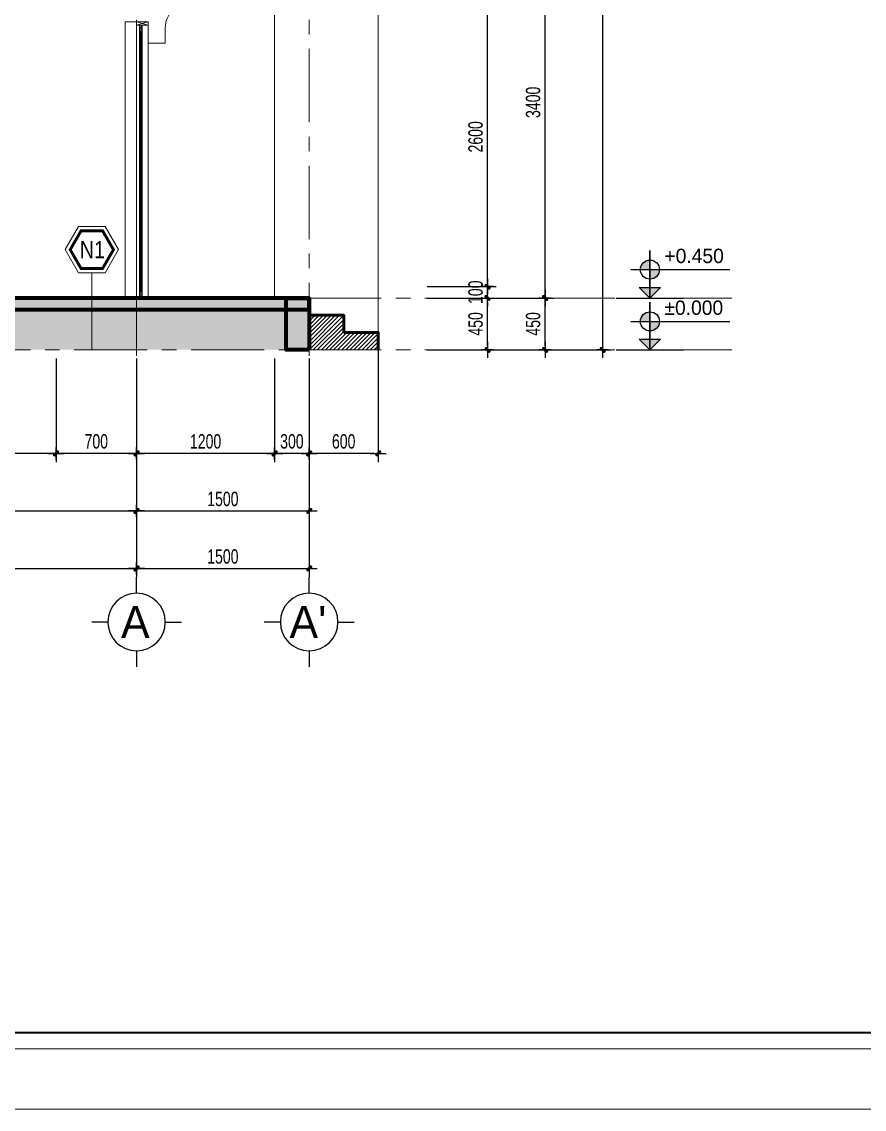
# Model space of a CAD drawing. Header units: inches. Extents: x 88947 to 296847, y 35049 to 161062.
# Drawn here: x 195272 to 202594, y 140060 to 149508 of the extents above; entities that cross this region are included whole.
import ezdxf
from ezdxf.enums import TextEntityAlignment as Align

# ---------------------------------------------------------------- set-up
doc = ezdxf.new("R2010")
doc.units = ezdxf.units.IN
doc.header["$MEASUREMENT"] = 0
doc.header["$PDMODE"] = 1
doc.linetypes.add('ACAD_ISO03W100', pattern=[30, 12, -18])
doc.linetypes.add('CENTER', pattern=[50.8, 31.75, -6.35, 6.35, -6.35])
for name, color, linetype, lineweight in [('A-Dims', 145, 'Continuous', 25), ('A-Text', 30, 'Continuous', 9), ('A-Wall', 2, 'Continuous', 35), ('CUA', 42, 'Continuous', 20), ('DIM', 7, 'Continuous', 25), ('GHICHU', 40, 'Continuous', 18), ('HACTH', 8, 'Continuous', 5), ('KHUNG 1', 6, 'Continuous', 70), ('KHUNG 2', 144, 'Continuous', 18), ('KY HIEU', 4, 'Continuous', 25), ('mb$0$CUA', 42, 'Continuous', 20), ('mb$0$HATCH', 69, 'Continuous', 15), ('mb$0$net manh', 251, 'Continuous', 5), ('NETMANH', 192, 'Continuous', 18), ('THAY', 3, 'Continuous', 18), ('TRUC', 252, 'ACAD_ISO03W100', 13), ('TUONG', 4, 'Continuous', 50)]:
    doc.layers.add(name, color=color, linetype=linetype, lineweight=lineweight)
doc.styles.add('DDCo-B-Helve-condense', font='VHELVCB.TTF')
doc.styles.add('FRANKO', font='VFRANKO.TTF')
doc.styles.add('TEXT', font='VHELVCN.TTF')
doc.styles.add('VHELVEN', font='VHELVEN.TTF')
doc.styles.add('VNI-HELVE-CONDENSE', font='VNARIAL.TTF', dxfattribs={"width": 0.7})
doc.dimstyles.new('TAS-100', dxfattribs={"dimscale": 50, "dimtxt": 2.5, "dimasz": 0.7, "dimexe": 1.5, "dimexo": 1.5, "dimgap": 0.8, "dimtad": 1, "dimdec": 0, "dimzin": 3, "dimdsep": 46, "dimtxsty": 'VNI-HELVE-CONDENSE', "dimblk": 'TICK', "dimcen": 2.5, "dimclrt": 71, "dimazin": 2, "dimtfac": 0.75, "dimtdec": 0, "dimtix": 1, "dimtmove": 2, "dimatfit": 2, "dimldrblk": 'TICK123', "dimfxl": 1.5, "dimtolj": 1, "dimtzin": 0, "dimarcsym": 0})
pattern_1 = [(45, (197770.045, 146657.526), (-17.6777, 17.6777), [])]
pattern_2 = [(45, (192570.045, 146657.526), (13.25825, 48.61359), [62.5, -12.5, 0, -12.5])]

# ---------------------------------------------------------------- blocks, each defined once
blk = doc.blocks.new('TICK')
at = {"layer": 'A-Dims', "color": 1}
for p, q in [((-2, 0), (2, 0)), ((0, 1.5), (0, -1.5))]:
    blk.add_line(p, q, dxfattribs=at)
at = {"layer": 'A-Dims', "color": 1, "const_width": 0.788}
blk.add_lwpolyline([(-0.33, -0.35), (0.38, 0.38)], dxfattribs=at)
at = {"layer": 'A-Dims', "color": 1, "const_width": 0.394}
for points in [[(0.24, 0.52, -0.414214), (0.52, 0.52, -1)], [(0.52, 0.52, -0.414214), (0.52, 0.24, -1)], [(-0.47, -0.21, 0.414214), (-0.47, -0.49, 1)], [(-0.47, -0.49, 0.414214), (-0.19, -0.49, 1)]]:
    blk.add_lwpolyline(points, format="xyb", dxfattribs=at)
blk = doc.blocks.new('*D1098')
at = {"layer": 'Defpoints', "color": 0}
for p in [(198370, 146807.5), (197770, 146657.5), (197770, 145757.5)]:
    blk.add_point(p, dxfattribs=at)
at = {"layer": 'DIM', "color": 0, "lineweight": -2}
for p, q in [((198370, 146732.5), (198370, 145682.5)), ((197770, 146582.5), (197770, 145682.5)), ((198335, 145757.5), (197805, 145757.5))]:
    blk.add_line(p, q, dxfattribs=at)
at = {"layer": 'DIM', "color": 0, "lineweight": -2, "xscale": 35, "yscale": 35, "zscale": 35, "rotation": 180}
blk.add_blockref('TICK', (197770, 145757.5), dxfattribs=at)
at = {"layer": 'DIM', "color": 0, "lineweight": -2, "xscale": 35, "yscale": 35, "zscale": 35}
blk.add_blockref('TICK', (198370, 145757.5), dxfattribs=at)
at = {"layer": 'DIM', "color": 71, "insert": (198070, 145861.3), "char_height": 125, "attachment_point": 5, "style": 'VNI-HELVE-CONDENSE'}
blk.add_mtext('\\A1;600', dxfattribs=at)
blk = doc.blocks.new('TICK123')
at = {"layer": 'A-Dims', "color": 1}
blk.add_lwpolyline([(0.05, 0, 0, 0.84, 0), (-2.11, 0, 8.4, 8.4, 0)], format="xyseb", dxfattribs=at)
blk = doc.blocks.new('*D1099')
at = {"layer": 'Defpoints', "color": 0}
for p in [(197470, 146657.5), (197770, 146657.5), (197470, 145757.5)]:
    blk.add_point(p, dxfattribs=at)
at = {"layer": 'DIM', "color": 0, "lineweight": -2}
for p, q in [((197470, 146582.5), (197470, 145682.5)), ((197770, 146582.5), (197770, 145682.5)), ((197735, 145757.5), (197505, 145757.5))]:
    blk.add_line(p, q, dxfattribs=at)
at = {"layer": 'DIM', "color": 0, "lineweight": -2, "xscale": 35, "yscale": 35, "zscale": 35, "rotation": 180}
blk.add_blockref('TICK', (197470, 145757.5), dxfattribs=at)
at = {"layer": 'DIM', "color": 0, "lineweight": -2, "xscale": 35, "yscale": 35, "zscale": 35}
blk.add_blockref('TICK', (197770, 145757.5), dxfattribs=at)
at = {"layer": 'DIM', "color": 71, "insert": (197620, 145861.4), "char_height": 125, "attachment_point": 5, "style": 'VNI-HELVE-CONDENSE'}
blk.add_mtext('\\A1;300', dxfattribs=at)
blk = doc.blocks.new('*D1100')
at = {"layer": 'Defpoints', "color": 0}
for p in [(196270, 146657.5), (197470, 146657.5), (196270, 145757.5)]:
    blk.add_point(p, dxfattribs=at)
at = {"layer": 'DIM', "color": 0, "lineweight": -2}
for p, q in [((196270, 146582.5), (196270, 145682.5)), ((197470, 146582.5), (197470, 145682.5)), ((197435, 145757.5), (196305, 145757.5))]:
    blk.add_line(p, q, dxfattribs=at)
at = {"layer": 'DIM', "color": 0, "lineweight": -2, "xscale": 35, "yscale": 35, "zscale": 35, "rotation": 180}
blk.add_blockref('TICK', (196270, 145757.5), dxfattribs=at)
at = {"layer": 'DIM', "color": 0, "lineweight": -2, "xscale": 35, "yscale": 35, "zscale": 35}
blk.add_blockref('TICK', (197470, 145757.5), dxfattribs=at)
at = {"layer": 'DIM', "color": 71, "insert": (196870, 145861.3), "char_height": 125, "attachment_point": 5, "style": 'VNI-HELVE-CONDENSE'}
blk.add_mtext('\\A1;1200', dxfattribs=at)
blk = doc.blocks.new('*D1101')
at = {"layer": 'Defpoints', "color": 0}
for p in [(195570, 146657.5), (196270, 146657.5), (195570, 145757.5)]:
    blk.add_point(p, dxfattribs=at)
at = {"layer": 'DIM', "color": 0, "lineweight": -2}
for p, q in [((195570, 146582.5), (195570, 145682.5)), ((196270, 146582.5), (196270, 145682.5)), ((196235, 145757.5), (195605, 145757.5))]:
    blk.add_line(p, q, dxfattribs=at)
at = {"layer": 'DIM', "color": 0, "lineweight": -2, "xscale": 35, "yscale": 35, "zscale": 35, "rotation": 180}
blk.add_blockref('TICK', (195570, 145757.5), dxfattribs=at)
at = {"layer": 'DIM', "color": 0, "lineweight": -2, "xscale": 35, "yscale": 35, "zscale": 35}
blk.add_blockref('TICK', (196270, 145757.5), dxfattribs=at)
at = {"layer": 'DIM', "color": 71, "insert": (195920, 145861.3), "char_height": 125, "attachment_point": 5, "style": 'VNI-HELVE-CONDENSE'}
blk.add_mtext('\\A1;700', dxfattribs=at)
blk = doc.blocks.new('*D1102')
at = {"layer": 'Defpoints', "color": 0}
for p in [(192320, 146657.5), (195570, 146657.5), (192320, 145757.5)]:
    blk.add_point(p, dxfattribs=at)
at = {"layer": 'DIM', "color": 0, "lineweight": -2}
for p, q in [((192320, 146582.5), (192320, 145682.5)), ((195570, 146582.5), (195570, 145682.5)), ((195535, 145757.5), (192355, 145757.5))]:
    blk.add_line(p, q, dxfattribs=at)
at = {"layer": 'DIM', "color": 0, "lineweight": -2, "xscale": 35, "yscale": 35, "zscale": 35, "rotation": 180}
blk.add_blockref('TICK', (192320, 145757.5), dxfattribs=at)
at = {"layer": 'DIM', "color": 0, "lineweight": -2, "xscale": 35, "yscale": 35, "zscale": 35}
blk.add_blockref('TICK', (195570, 145757.5), dxfattribs=at)
at = {"layer": 'DIM', "color": 71, "insert": (193945, 145861.4), "char_height": 125, "attachment_point": 5, "style": 'VNI-HELVE-CONDENSE'}
blk.add_mtext('\\A1;3250', dxfattribs=at)
blk = doc.blocks.new('*D1112')
at = {"layer": 'Defpoints', "color": 0}
for p in [(191270, 146657.5), (196270, 146657.5), (196270, 145257.5)]:
    blk.add_point(p, dxfattribs=at)
at = {"layer": 'DIM', "color": 0, "lineweight": -2}
for p, q in [((191270, 146582.5), (191270, 145182.5)), ((196270, 146582.5), (196270, 145182.5)), ((191305, 145257.5), (196235, 145257.5))]:
    blk.add_line(p, q, dxfattribs=at)
at = {"layer": 'DIM', "color": 0, "lineweight": -2, "xscale": 35, "yscale": 35, "zscale": 35, "rotation": 180}
blk.add_blockref('TICK', (191270, 145257.5), dxfattribs=at)
at = {"layer": 'DIM', "color": 0, "lineweight": -2, "xscale": 35, "yscale": 35, "zscale": 35}
blk.add_blockref('TICK', (196270, 145257.5), dxfattribs=at)
at = {"layer": 'DIM', "color": 71, "insert": (193770, 145361.3), "char_height": 125, "attachment_point": 5, "style": 'VNI-HELVE-CONDENSE'}
blk.add_mtext('\\A1;5000', dxfattribs=at)
blk = doc.blocks.new('*D1113')
at = {"layer": 'Defpoints', "color": 0}
for p in [(196270, 146657.5), (197770, 146657.5), (197770, 145257.5)]:
    blk.add_point(p, dxfattribs=at)
at = {"layer": 'DIM', "color": 0, "lineweight": -2}
for p, q in [((196270, 146582.5), (196270, 145182.5)), ((197770, 146582.5), (197770, 145182.5)), ((196305, 145257.5), (197735, 145257.5))]:
    blk.add_line(p, q, dxfattribs=at)
at = {"layer": 'DIM', "color": 0, "lineweight": -2, "xscale": 35, "yscale": 35, "zscale": 35, "rotation": 180}
blk.add_blockref('TICK', (196270, 145257.5), dxfattribs=at)
at = {"layer": 'DIM', "color": 0, "lineweight": -2, "xscale": 35, "yscale": 35, "zscale": 35}
blk.add_blockref('TICK', (197770, 145257.5), dxfattribs=at)
at = {"layer": 'DIM', "color": 71, "insert": (197020, 145361.3), "char_height": 125, "attachment_point": 5, "style": 'VNI-HELVE-CONDENSE'}
blk.add_mtext('\\A1;1500', dxfattribs=at)
blk = doc.blocks.new('*D1114')
at = {"layer": 'Defpoints', "color": 0}
for p in [(189770, 146557.5), (196270, 146557.5), (196270, 144757.5)]:
    blk.add_point(p, dxfattribs=at)
at = {"layer": 'DIM', "color": 0, "lineweight": -2}
for p, q in [((189770, 146482.5), (189770, 144682.5)), ((196270, 146482.5), (196270, 144682.5)), ((189805, 144757.5), (196235, 144757.5))]:
    blk.add_line(p, q, dxfattribs=at)
at = {"layer": 'DIM', "color": 0, "lineweight": -2, "xscale": 35, "yscale": 35, "zscale": 35, "rotation": 180}
blk.add_blockref('TICK', (189770, 144757.5), dxfattribs=at)
at = {"layer": 'DIM', "color": 0, "lineweight": -2, "xscale": 35, "yscale": 35, "zscale": 35}
blk.add_blockref('TICK', (196270, 144757.5), dxfattribs=at)
at = {"layer": 'DIM', "color": 71, "insert": (193020, 144861.3), "char_height": 125, "attachment_point": 5, "style": 'VNI-HELVE-CONDENSE'}
blk.add_mtext('\\A1;6500', dxfattribs=at)
blk = doc.blocks.new('khung ten')
at = {"layer": 'A-Wall', "ltscale": 0.7}
blk.add_lwpolyline([(267204, -219099), (305804, -219099), (305804, -190799), (267204, -190799)], close=True, dxfattribs=at)
at = {"layer": 'KHUNG 2', "ltscale": 0.7}
blk.add_lwpolyline([(267004, -219299), (306004, -219299), (306004, -190599), (267004, -190599)], close=True, dxfattribs=at)
at = {"layer": 'NETMANH', "ltscale": 0.7}
blk.add_lwpolyline([(265004, -220042), (307004, -220042), (307004, -190342), (265004, -190342)], close=True, dxfattribs=at)
blk = doc.blocks.new('*D1128')
at = {"layer": 'Defpoints', "color": 0}
for p in [(198720, 147107.5), (199320, 147107.5), (198720, 146657.5)]:
    blk.add_point(p, dxfattribs=at)
at = {"layer": 'DIM', "color": 0, "lineweight": -2}
for p, q in [((198795, 147107.5), (199395, 147107.5)), ((199320, 146692.5), (199320, 147072.5)), ((198795, 146657.5), (199395, 146657.5))]:
    blk.add_line(p, q, dxfattribs=at)
at = {"layer": 'DIM', "color": 0, "lineweight": -2, "xscale": 35, "yscale": 35, "zscale": 35}
for p, rotation in [((199320, 147107.5), 90), ((199320, 146657.5), 270)]:
    blk.add_blockref('TICK', p, dxfattribs=dict(at, rotation=rotation))
at = {"layer": 'DIM', "color": 71, "insert": (199216.3, 146882.5), "char_height": 125, "attachment_point": 5, "rotation": 90, "style": 'VNI-HELVE-CONDENSE'}
blk.add_mtext('\\A1;450', dxfattribs=at)
blk = doc.blocks.new('*D1129')
at = {"layer": 'Defpoints', "color": 0}
for p in [(198720, 147207.5), (199320, 147207.5), (198720, 147107.5)]:
    blk.add_point(p, dxfattribs=at)
at = {"layer": 'DIM', "color": 0, "lineweight": -2}
for p, q in [((198795, 147207.5), (199395, 147207.5)), ((199320, 147242.5), (199320, 147277.5)), ((199320, 147107.5), (199320, 147207.5)), ((198795, 147107.5), (199395, 147107.5)), ((199320, 147072.5), (199320, 147037.5))]:
    blk.add_line(p, q, dxfattribs=at)
at = {"layer": 'DIM', "color": 0, "lineweight": -2, "xscale": 35, "yscale": 35, "zscale": 35}
for p, rotation in [((199320, 147207.5), 270), ((199320, 147107.5), 90)]:
    blk.add_blockref('TICK', p, dxfattribs=dict(at, rotation=rotation))
at = {"layer": 'DIM', "color": 71, "insert": (199216.3, 147157.5), "char_height": 125, "attachment_point": 5, "rotation": 90, "style": 'VNI-HELVE-CONDENSE'}
blk.add_mtext('\\A1;100', dxfattribs=at)
blk = doc.blocks.new('*D1130')
at = {"layer": 'Defpoints', "color": 0}
for p in [(198720, 150507.5), (199820, 150507.5), (198720, 147107.5)]:
    blk.add_point(p, dxfattribs=at)
at = {"layer": 'DIM', "color": 0, "lineweight": -2}
for p, q in [((198795, 150507.5), (199895, 150507.5)), ((199820, 147142.5), (199820, 150472.5)), ((198795, 147107.5), (199895, 147107.5))]:
    blk.add_line(p, q, dxfattribs=at)
at = {"layer": 'DIM', "color": 0, "lineweight": -2, "xscale": 35, "yscale": 35, "zscale": 35}
for p, rotation in [((199820, 150507.5), 90), ((199820, 147107.5), 270)]:
    blk.add_blockref('TICK', p, dxfattribs=dict(at, rotation=rotation))
at = {"layer": 'DIM', "color": 71, "insert": (199716.2, 148807.5), "char_height": 125, "attachment_point": 5, "rotation": 90, "style": 'VNI-HELVE-CONDENSE'}
blk.add_mtext('\\A1;3400', dxfattribs=at)
blk = doc.blocks.new('*D1131')
at = {"layer": 'Defpoints', "color": 0}
for p in [(198720, 149807.5), (199320, 149807.5), (198720, 147207.5)]:
    blk.add_point(p, dxfattribs=at)
at = {"layer": 'DIM', "color": 0, "lineweight": -2}
for p, q in [((198795, 149807.5), (199395, 149807.5)), ((199320, 147242.5), (199320, 149772.5)), ((198795, 147207.5), (199395, 147207.5))]:
    blk.add_line(p, q, dxfattribs=at)
at = {"layer": 'DIM', "color": 0, "lineweight": -2, "xscale": 35, "yscale": 35, "zscale": 35}
for p, rotation in [((199320, 149807.5), 90), ((199320, 147207.5), 270)]:
    blk.add_blockref('TICK', p, dxfattribs=dict(at, rotation=rotation))
at = {"layer": 'DIM', "color": 71, "insert": (199216.3, 148507.5), "char_height": 125, "attachment_point": 5, "rotation": 90, "style": 'VNI-HELVE-CONDENSE'}
blk.add_mtext('\\A1;2600', dxfattribs=at)
blk = doc.blocks.new('*D1138')
at = {"layer": 'Defpoints', "color": 0}
for p in [(198720, 153907.5), (198720, 146657.5), (200320, 146657.5)]:
    blk.add_point(p, dxfattribs=at)
at = {"layer": 'DIM', "color": 0, "lineweight": -2}
for p, q in [((198795, 153907.5), (200395, 153907.5)), ((200320, 153872.5), (200320, 146692.5)), ((198795, 146657.5), (200395, 146657.5))]:
    blk.add_line(p, q, dxfattribs=at)
at = {"layer": 'DIM', "color": 0, "lineweight": -2, "xscale": 35, "yscale": 35, "zscale": 35}
for p, rotation in [((200320, 153907.5), 90), ((200320, 146657.5), 270)]:
    blk.add_blockref('TICK', p, dxfattribs=dict(at, rotation=rotation))
at = {"layer": 'DIM', "color": 71, "insert": (200216.3, 150282.5), "char_height": 125, "attachment_point": 5, "rotation": 90, "style": 'VNI-HELVE-CONDENSE'}
blk.add_mtext('\\A1;7250', dxfattribs=at)
blk = doc.blocks.new('*D1139')
at = {"layer": 'Defpoints', "color": 0}
for p in [(198720, 147107.5), (199820, 147107.5), (198720, 146657.5)]:
    blk.add_point(p, dxfattribs=at)
at = {"layer": 'DIM', "color": 0, "lineweight": -2}
for p, q in [((198795, 147107.5), (199895, 147107.5)), ((199820, 146692.5), (199820, 147072.5)), ((198795, 146657.5), (199895, 146657.5))]:
    blk.add_line(p, q, dxfattribs=at)
at = {"layer": 'DIM', "color": 0, "lineweight": -2, "xscale": 35, "yscale": 35, "zscale": 35}
for p, rotation in [((199820, 147107.5), 90), ((199820, 146657.5), 270)]:
    blk.add_blockref('TICK', p, dxfattribs=dict(at, rotation=rotation))
at = {"layer": 'DIM', "color": 71, "insert": (199716.3, 146882.5), "char_height": 125, "attachment_point": 5, "rotation": 90, "style": 'VNI-HELVE-CONDENSE'}
blk.add_mtext('\\A1;450', dxfattribs=at)
blk = doc.blocks.new('A$C688775B1')
h = blk.add_hatch(color=256)
h.paths.add_polyline_path([(332, 278), (332, 372, 0.414214), (239, 278)])
h.paths.add_polyline_path([(332, 278), (332, 185, 0.414214), (426, 278)])
h = blk.add_hatch(color=256)
h.paths.add_polyline_path([(434, 104), (330, 104), (330, 0)])
h.paths.add_polyline_path([(330, 104), (226, 104), (330, 0)])
for p, q in [((332, 465), (330, 0)), ((330, 0), (332, 465)), ((145, 278), (1114, 278)), ((0, 0), (660, 0)), ((330, 0), (226, 104)), ((226, 104), (434, 104)), ((330, 0), (434, 104))]:
    blk.add_line(p, q)
blk.add_circle((332, 278), 93.5)
at = {"style": 'TEXT'}
blk.add_attdef('CAO ÑOÄ', (474, 342), '', height=170, dxfattribs=at)
blk = doc.blocks.new('TRUCCOT')
for p, q in [((0, -140), (0, 0)), ((-250, -390), (-390, -390)), ((250, -390), (390, -390)), ((0, -640), (0, -780))]:
    blk.add_line(p, q)
blk.add_circle((0, -390), 250)
at = {"layer": 'GHICHU', "style": 'VHELVEN'}
blk.add_attdef('TRUC', text='', height=280, dxfattribs=at).set_placement((0, -390), align=Align.MIDDLE_CENTER)
blk = doc.blocks.new('*D2429')
at = {"layer": 'Defpoints', "color": 0}
for p in [(196270, 146157.5), (197770, 146157.5), (197770, 144757.5)]:
    blk.add_point(p, dxfattribs=at)
at = {"layer": 'DIM', "color": 0, "lineweight": -2}
for p, q in [((196270, 146082.5), (196270, 144682.5)), ((197770, 146082.5), (197770, 144682.5)), ((196305, 144757.5), (197735, 144757.5))]:
    blk.add_line(p, q, dxfattribs=at)
at = {"layer": 'DIM', "color": 0, "lineweight": -2, "xscale": 35, "yscale": 35, "zscale": 35, "rotation": 180}
blk.add_blockref('TICK', (196270, 144757.5), dxfattribs=at)
at = {"layer": 'DIM', "color": 0, "lineweight": -2, "xscale": 35, "yscale": 35, "zscale": 35}
blk.add_blockref('TICK', (197770, 144757.5), dxfattribs=at)
at = {"layer": 'DIM', "color": 71, "insert": (197020, 144861.3), "char_height": 125, "attachment_point": 5, "style": 'VNI-HELVE-CONDENSE'}
blk.add_mtext('\\A1;1500', dxfattribs=at)
blk = doc.blocks.new('*D4018')
at = {"layer": 'Defpoints', "color": 0}
for p in [(198370, 146807.5), (197770, 146657.5), (197770, 145757.5)]:
    blk.add_point(p, dxfattribs=at)
at = {"layer": 'DIM', "color": 0, "lineweight": -2}
for p, q in [((198370, 146732.5), (198370, 145682.5)), ((197770, 146582.5), (197770, 145682.5)), ((198335, 145757.5), (197805, 145757.5))]:
    blk.add_line(p, q, dxfattribs=at)
at = {"layer": 'DIM', "color": 0, "lineweight": -2, "xscale": 35, "yscale": 35, "zscale": 35, "rotation": 180}
blk.add_blockref('TICK', (197770, 145757.5), dxfattribs=at)
at = {"layer": 'DIM', "color": 0, "lineweight": -2, "xscale": 35, "yscale": 35, "zscale": 35}
blk.add_blockref('TICK', (198370, 145757.5), dxfattribs=at)
at = {"layer": 'DIM', "color": 71, "insert": (198070, 145861.3), "char_height": 125, "attachment_point": 5, "style": 'VNI-HELVE-CONDENSE'}
blk.add_mtext('\\A1;600', dxfattribs=at)
blk = doc.blocks.new('*D4019')
at = {"layer": 'Defpoints', "color": 0}
for p in [(197470, 146657.5), (197770, 146657.5), (197470, 145757.5)]:
    blk.add_point(p, dxfattribs=at)
at = {"layer": 'DIM', "color": 0, "lineweight": -2}
for p, q in [((197470, 146582.5), (197470, 145682.5)), ((197770, 146582.5), (197770, 145682.5)), ((197735, 145757.5), (197505, 145757.5))]:
    blk.add_line(p, q, dxfattribs=at)
at = {"layer": 'DIM', "color": 0, "lineweight": -2, "xscale": 35, "yscale": 35, "zscale": 35, "rotation": 180}
blk.add_blockref('TICK', (197470, 145757.5), dxfattribs=at)
at = {"layer": 'DIM', "color": 0, "lineweight": -2, "xscale": 35, "yscale": 35, "zscale": 35}
blk.add_blockref('TICK', (197770, 145757.5), dxfattribs=at)
at = {"layer": 'DIM', "color": 71, "insert": (197620, 145861.4), "char_height": 125, "attachment_point": 5, "style": 'VNI-HELVE-CONDENSE'}
blk.add_mtext('\\A1;300', dxfattribs=at)
blk = doc.blocks.new('*D4020')
at = {"layer": 'Defpoints', "color": 0}
for p in [(196270, 146657.5), (197470, 146657.5), (196270, 145757.5)]:
    blk.add_point(p, dxfattribs=at)
at = {"layer": 'DIM', "color": 0, "lineweight": -2}
for p, q in [((196270, 146582.5), (196270, 145682.5)), ((197470, 146582.5), (197470, 145682.5)), ((197435, 145757.5), (196305, 145757.5))]:
    blk.add_line(p, q, dxfattribs=at)
at = {"layer": 'DIM', "color": 0, "lineweight": -2, "xscale": 35, "yscale": 35, "zscale": 35, "rotation": 180}
blk.add_blockref('TICK', (196270, 145757.5), dxfattribs=at)
at = {"layer": 'DIM', "color": 0, "lineweight": -2, "xscale": 35, "yscale": 35, "zscale": 35}
blk.add_blockref('TICK', (197470, 145757.5), dxfattribs=at)
at = {"layer": 'DIM', "color": 71, "insert": (196870, 145861.3), "char_height": 125, "attachment_point": 5, "style": 'VNI-HELVE-CONDENSE'}
blk.add_mtext('\\A1;1200', dxfattribs=at)
blk = doc.blocks.new('*D4021')
at = {"layer": 'Defpoints', "color": 0}
for p in [(195570, 146657.5), (196270, 146657.5), (195570, 145757.5)]:
    blk.add_point(p, dxfattribs=at)
at = {"layer": 'DIM', "color": 0, "lineweight": -2}
for p, q in [((195570, 146582.5), (195570, 145682.5)), ((196270, 146582.5), (196270, 145682.5)), ((196235, 145757.5), (195605, 145757.5))]:
    blk.add_line(p, q, dxfattribs=at)
at = {"layer": 'DIM', "color": 0, "lineweight": -2, "xscale": 35, "yscale": 35, "zscale": 35, "rotation": 180}
blk.add_blockref('TICK', (195570, 145757.5), dxfattribs=at)
at = {"layer": 'DIM', "color": 0, "lineweight": -2, "xscale": 35, "yscale": 35, "zscale": 35}
blk.add_blockref('TICK', (196270, 145757.5), dxfattribs=at)
at = {"layer": 'DIM', "color": 71, "insert": (195920, 145861.3), "char_height": 125, "attachment_point": 5, "style": 'VNI-HELVE-CONDENSE'}
blk.add_mtext('\\A1;700', dxfattribs=at)
blk = doc.blocks.new('*D4022')
at = {"layer": 'Defpoints', "color": 0}
for p in [(192320, 146657.5), (195570, 146657.5), (192320, 145757.5)]:
    blk.add_point(p, dxfattribs=at)
at = {"layer": 'DIM', "color": 0, "lineweight": -2}
for p, q in [((192320, 146582.5), (192320, 145682.5)), ((195570, 146582.5), (195570, 145682.5)), ((195535, 145757.5), (192355, 145757.5))]:
    blk.add_line(p, q, dxfattribs=at)
at = {"layer": 'DIM', "color": 0, "lineweight": -2, "xscale": 35, "yscale": 35, "zscale": 35, "rotation": 180}
blk.add_blockref('TICK', (192320, 145757.5), dxfattribs=at)
at = {"layer": 'DIM', "color": 0, "lineweight": -2, "xscale": 35, "yscale": 35, "zscale": 35}
blk.add_blockref('TICK', (195570, 145757.5), dxfattribs=at)
at = {"layer": 'DIM', "color": 71, "insert": (193945, 145861.4), "char_height": 125, "attachment_point": 5, "style": 'VNI-HELVE-CONDENSE'}
blk.add_mtext('\\A1;3250', dxfattribs=at)
blk = doc.blocks.new('*D4032')
at = {"layer": 'Defpoints', "color": 0}
for p in [(191270, 146657.5), (196270, 146657.5), (196270, 145257.5)]:
    blk.add_point(p, dxfattribs=at)
at = {"layer": 'DIM', "color": 0, "lineweight": -2}
for p, q in [((191270, 146582.5), (191270, 145182.5)), ((196270, 146582.5), (196270, 145182.5)), ((191305, 145257.5), (196235, 145257.5))]:
    blk.add_line(p, q, dxfattribs=at)
at = {"layer": 'DIM', "color": 0, "lineweight": -2, "xscale": 35, "yscale": 35, "zscale": 35, "rotation": 180}
blk.add_blockref('TICK', (191270, 145257.5), dxfattribs=at)
at = {"layer": 'DIM', "color": 0, "lineweight": -2, "xscale": 35, "yscale": 35, "zscale": 35}
blk.add_blockref('TICK', (196270, 145257.5), dxfattribs=at)
at = {"layer": 'DIM', "color": 71, "insert": (193770, 145361.3), "char_height": 125, "attachment_point": 5, "style": 'VNI-HELVE-CONDENSE'}
blk.add_mtext('\\A1;5000', dxfattribs=at)
blk = doc.blocks.new('*D4033')
at = {"layer": 'Defpoints', "color": 0}
for p in [(196270, 146657.5), (197770, 146657.5), (197770, 145257.5)]:
    blk.add_point(p, dxfattribs=at)
at = {"layer": 'DIM', "color": 0, "lineweight": -2}
for p, q in [((196270, 146582.5), (196270, 145182.5)), ((197770, 146582.5), (197770, 145182.5)), ((196305, 145257.5), (197735, 145257.5))]:
    blk.add_line(p, q, dxfattribs=at)
at = {"layer": 'DIM', "color": 0, "lineweight": -2, "xscale": 35, "yscale": 35, "zscale": 35, "rotation": 180}
blk.add_blockref('TICK', (196270, 145257.5), dxfattribs=at)
at = {"layer": 'DIM', "color": 0, "lineweight": -2, "xscale": 35, "yscale": 35, "zscale": 35}
blk.add_blockref('TICK', (197770, 145257.5), dxfattribs=at)
at = {"layer": 'DIM', "color": 71, "insert": (197020, 145361.3), "char_height": 125, "attachment_point": 5, "style": 'VNI-HELVE-CONDENSE'}
blk.add_mtext('\\A1;1500', dxfattribs=at)
blk = doc.blocks.new('*D4034')
at = {"layer": 'Defpoints', "color": 0}
for p in [(189770, 146557.5), (196270, 146557.5), (196270, 144757.5)]:
    blk.add_point(p, dxfattribs=at)
at = {"layer": 'DIM', "color": 0, "lineweight": -2}
for p, q in [((189770, 146482.5), (189770, 144682.5)), ((196270, 146482.5), (196270, 144682.5)), ((189805, 144757.5), (196235, 144757.5))]:
    blk.add_line(p, q, dxfattribs=at)
at = {"layer": 'DIM', "color": 0, "lineweight": -2, "xscale": 35, "yscale": 35, "zscale": 35, "rotation": 180}
blk.add_blockref('TICK', (189770, 144757.5), dxfattribs=at)
at = {"layer": 'DIM', "color": 0, "lineweight": -2, "xscale": 35, "yscale": 35, "zscale": 35}
blk.add_blockref('TICK', (196270, 144757.5), dxfattribs=at)
at = {"layer": 'DIM', "color": 71, "insert": (193020, 144861.3), "char_height": 125, "attachment_point": 5, "style": 'VNI-HELVE-CONDENSE'}
blk.add_mtext('\\A1;6500', dxfattribs=at)
blk = doc.blocks.new('*D3931')
at = {"layer": 'Defpoints', "color": 0}
for p in [(198720, 147107.5), (199320, 147107.5), (198720, 146657.5)]:
    blk.add_point(p, dxfattribs=at)
at = {"layer": 'DIM', "color": 0, "lineweight": -2}
for p, q in [((198795, 147107.5), (199395, 147107.5)), ((199320, 146692.5), (199320, 147072.5)), ((198795, 146657.5), (199395, 146657.5))]:
    blk.add_line(p, q, dxfattribs=at)
at = {"layer": 'DIM', "color": 0, "lineweight": -2, "xscale": 35, "yscale": 35, "zscale": 35}
for p, rotation in [((199320, 147107.5), 90), ((199320, 146657.5), 270)]:
    blk.add_blockref('TICK', p, dxfattribs=dict(at, rotation=rotation))
at = {"layer": 'DIM', "color": 71, "insert": (199216.3, 146882.5), "char_height": 125, "attachment_point": 5, "rotation": 90, "style": 'VNI-HELVE-CONDENSE'}
blk.add_mtext('\\A1;450', dxfattribs=at)
blk = doc.blocks.new('*D3932')
at = {"layer": 'Defpoints', "color": 0}
for p in [(198720, 147207.5), (199320, 147207.5), (198720, 147107.5)]:
    blk.add_point(p, dxfattribs=at)
at = {"layer": 'DIM', "color": 0, "lineweight": -2}
for p, q in [((198795, 147207.5), (199395, 147207.5)), ((199320, 147242.5), (199320, 147277.5)), ((199320, 147107.5), (199320, 147207.5)), ((198795, 147107.5), (199395, 147107.5)), ((199320, 147072.5), (199320, 147037.5))]:
    blk.add_line(p, q, dxfattribs=at)
at = {"layer": 'DIM', "color": 0, "lineweight": -2, "xscale": 35, "yscale": 35, "zscale": 35}
for p, rotation in [((199320, 147207.5), 270), ((199320, 147107.5), 90)]:
    blk.add_blockref('TICK', p, dxfattribs=dict(at, rotation=rotation))
at = {"layer": 'DIM', "color": 71, "insert": (199216.3, 147157.5), "char_height": 125, "attachment_point": 5, "rotation": 90, "style": 'VNI-HELVE-CONDENSE'}
blk.add_mtext('\\A1;100', dxfattribs=at)
blk = doc.blocks.new('*D3933')
at = {"layer": 'Defpoints', "color": 0}
for p in [(198720, 150507.5), (199820, 150507.5), (198720, 147107.5)]:
    blk.add_point(p, dxfattribs=at)
at = {"layer": 'DIM', "color": 0, "lineweight": -2}
for p, q in [((198795, 150507.5), (199895, 150507.5)), ((199820, 147142.5), (199820, 150472.5)), ((198795, 147107.5), (199895, 147107.5))]:
    blk.add_line(p, q, dxfattribs=at)
at = {"layer": 'DIM', "color": 0, "lineweight": -2, "xscale": 35, "yscale": 35, "zscale": 35}
for p, rotation in [((199820, 150507.5), 90), ((199820, 147107.5), 270)]:
    blk.add_blockref('TICK', p, dxfattribs=dict(at, rotation=rotation))
at = {"layer": 'DIM', "color": 71, "insert": (199716.2, 148807.5), "char_height": 125, "attachment_point": 5, "rotation": 90, "style": 'VNI-HELVE-CONDENSE'}
blk.add_mtext('\\A1;3400', dxfattribs=at)
blk = doc.blocks.new('*D3934')
at = {"layer": 'Defpoints', "color": 0}
for p in [(198720, 149807.5), (199320, 149807.5), (198720, 147207.5)]:
    blk.add_point(p, dxfattribs=at)
at = {"layer": 'DIM', "color": 0, "lineweight": -2}
for p, q in [((198795, 149807.5), (199395, 149807.5)), ((199320, 147242.5), (199320, 149772.5)), ((198795, 147207.5), (199395, 147207.5))]:
    blk.add_line(p, q, dxfattribs=at)
at = {"layer": 'DIM', "color": 0, "lineweight": -2, "xscale": 35, "yscale": 35, "zscale": 35}
for p, rotation in [((199320, 149807.5), 90), ((199320, 147207.5), 270)]:
    blk.add_blockref('TICK', p, dxfattribs=dict(at, rotation=rotation))
at = {"layer": 'DIM', "color": 71, "insert": (199216.3, 148507.5), "char_height": 125, "attachment_point": 5, "rotation": 90, "style": 'VNI-HELVE-CONDENSE'}
blk.add_mtext('\\A1;2600', dxfattribs=at)
blk = doc.blocks.new('*D3942')
at = {"layer": 'Defpoints', "color": 0}
for p in [(198720, 153907.5), (198720, 146657.5), (200320, 146657.5)]:
    blk.add_point(p, dxfattribs=at)
at = {"layer": 'DIM', "color": 0, "lineweight": -2}
for p, q in [((198795, 153907.5), (200395, 153907.5)), ((200320, 153872.5), (200320, 146692.5)), ((198795, 146657.5), (200395, 146657.5))]:
    blk.add_line(p, q, dxfattribs=at)
at = {"layer": 'DIM', "color": 0, "lineweight": -2, "xscale": 35, "yscale": 35, "zscale": 35}
for p, rotation in [((200320, 153907.5), 90), ((200320, 146657.5), 270)]:
    blk.add_blockref('TICK', p, dxfattribs=dict(at, rotation=rotation))
at = {"layer": 'DIM', "color": 71, "insert": (200216.3, 150282.5), "char_height": 125, "attachment_point": 5, "rotation": 90, "style": 'VNI-HELVE-CONDENSE'}
blk.add_mtext('\\A1;7250', dxfattribs=at)
blk = doc.blocks.new('*D3943')
at = {"layer": 'Defpoints', "color": 0}
for p in [(198720, 147107.5), (199820, 147107.5), (198720, 146657.5)]:
    blk.add_point(p, dxfattribs=at)
at = {"layer": 'DIM', "color": 0, "lineweight": -2}
for p, q in [((198795, 147107.5), (199895, 147107.5)), ((199820, 146692.5), (199820, 147072.5)), ((198795, 146657.5), (199895, 146657.5))]:
    blk.add_line(p, q, dxfattribs=at)
at = {"layer": 'DIM', "color": 0, "lineweight": -2, "xscale": 35, "yscale": 35, "zscale": 35}
for p, rotation in [((199820, 147107.5), 90), ((199820, 146657.5), 270)]:
    blk.add_blockref('TICK', p, dxfattribs=dict(at, rotation=rotation))
at = {"layer": 'DIM', "color": 71, "insert": (199716.3, 146882.5), "char_height": 125, "attachment_point": 5, "rotation": 90, "style": 'VNI-HELVE-CONDENSE'}
blk.add_mtext('\\A1;450', dxfattribs=at)
blk = doc.blocks.new('*D3928')
at = {"layer": 'Defpoints', "color": 0}
for p in [(196270, 146157.5), (197770, 146157.5), (197770, 144757.5)]:
    blk.add_point(p, dxfattribs=at)
at = {"layer": 'DIM', "color": 0, "lineweight": -2}
for p, q in [((196270, 146082.5), (196270, 144682.5)), ((197770, 146082.5), (197770, 144682.5)), ((196305, 144757.5), (197735, 144757.5))]:
    blk.add_line(p, q, dxfattribs=at)
at = {"layer": 'DIM', "color": 0, "lineweight": -2, "xscale": 35, "yscale": 35, "zscale": 35, "rotation": 180}
blk.add_blockref('TICK', (196270, 144757.5), dxfattribs=at)
at = {"layer": 'DIM', "color": 0, "lineweight": -2, "xscale": 35, "yscale": 35, "zscale": 35}
blk.add_blockref('TICK', (197770, 144757.5), dxfattribs=at)
at = {"layer": 'DIM', "color": 71, "insert": (197020, 144861.3), "char_height": 125, "attachment_point": 5, "style": 'VNI-HELVE-CONDENSE'}
blk.add_mtext('\\A1;1500', dxfattribs=at)

msp = doc.modelspace()

# ---------------------------------------------------------------- hatches: boundary and pattern name
at = {"layer": 'HACTH'}
h = msp.add_hatch(dxfattribs=at)
h.set_pattern_fill('ANSI36', color=256, scale=200, style=0)
h.set_pattern_definition(pattern_2)
h.paths.add_polyline_path([(195881.3, 147007.5), (192570, 147007.5), (192570, 146657.5), (195881.3, 146657.5)])
h.paths.add_polyline_path([(197570, 147007.5), (196270, 147007.5), (196270, 146657.5), (197570, 146657.5)])
h.paths.add_polyline_path([(196270, 147007.5), (195881.3, 147007.5), (195881.3, 146657.5), (196270, 146657.5)])
h = msp.add_hatch(dxfattribs=at)
h.set_pattern_fill('ANSI36', color=256, scale=200, style=0)
h.set_pattern_definition(pattern_2)
h.paths.add_polyline_path([(195881.3, 147007.5), (192570, 147007.5), (192570, 146657.5), (195881.3, 146657.5)])
h.paths.add_polyline_path([(197570, 147007.5), (196270, 147007.5), (196270, 146657.5), (197570, 146657.5)])
h.paths.add_polyline_path([(196270, 147007.5), (195881.3, 147007.5), (195881.3, 146657.5), (196270, 146657.5)])
h = msp.add_hatch(dxfattribs=at)
h.set_pattern_fill('ANSI31', color=256, scale=200, style=0)
h.set_pattern_definition(pattern_1)
h.paths.add_polyline_path([(198070, 146957.5), (197770, 146957.5), (197770, 146657.5), (198370, 146657.5), (198370, 146807.5), (198070, 146807.5)])
h = msp.add_hatch(dxfattribs=at)
h.set_pattern_fill('ANSI31', color=256, scale=200, style=0)
h.set_pattern_definition(pattern_1)
h.paths.add_polyline_path([(198070, 146957.5), (197770, 146957.5), (197770, 146657.5), (198370, 146657.5), (198370, 146807.5), (198070, 146807.5)])
at = {"layer": 'mb$0$HATCH'}
h = msp.add_hatch(dxfattribs=at)
h.set_pattern_fill('ANSI32', color=256, angle=-90, style=0)
h.set_pattern_definition([(315, (196302.545, 148407.526), (6.73519, 6.73519), []), (315, (196302.545, 148403.036), (6.73519, 6.73519), [])])
h.paths.add_polyline_path([(196312.5, 149427.5), (196312.5, 147157.5), (196302.5, 147157.5), (196302.5, 149427.5)])

# ---------------------------------------------------------------- linework, layer by layer
at = {"layer": 'CUA'}
for points in [[(196370, 149507.5), (196270, 149507.5), (196270, 149477.5), (196370, 149477.5)], [(196295, 149477.5), (196320, 149477.5), (196320, 149427.5), (196295, 149427.5)], [(196295, 147107.5), (196320, 147107.5), (196320, 147157.5), (196295, 147157.5)]]:
    msp.add_lwpolyline(points, close=True, dxfattribs=at)
at = {"layer": 'HACTH', "color": 252}
msp.add_lwpolyline([(195649.9, 147527.7), (195765.6, 147728), (195997, 147728), (196112.7, 147527.7), (195997, 147327.3), (195765.6, 147327.3)], close=True, dxfattribs=at)
msp.add_lwpolyline([(195881.3, 147327.3), (195881.3, 146657.5)], dxfattribs=at)
at = {"layer": 'KHUNG 1'}
for points in [[(192320, 147007.5), (197770, 147007.5), (197770, 147107.5), (192320, 147107.5)], [(197770, 146657.5), (197570, 146657.5), (197570, 147107.5), (197770, 147107.5)]]:
    msp.add_lwpolyline(points, close=True, dxfattribs=at)
for points in [[(192320, 147107.5), (197770, 147107.5), (192320, 147007.5), (197770, 147007.5)], [(197770, 147107.5), (197570, 147107.5), (197770, 146657.5), (197570, 146657.5)]]:
    msp.add_solid(points, dxfattribs=at)
at = {"layer": 'KY HIEU', "const_width": 25}
msp.add_lwpolyline([(195693.2, 147527.7), (195787.3, 147690.5), (195975.3, 147690.5), (196069.4, 147527.7), (195975.3, 147364.8), (195787.3, 147364.8)], close=True, dxfattribs=at)
at = {"layer": 'mb$0$CUA'}
for points in [[(196170, 149507.5), (196370, 149507.5), (196370, 147107.5), (196170, 147107.5)], [(196370, 147107.5), (196270, 147107.5), (196270, 149477.5), (196370, 149477.5)], [(196320, 147107.5), (196270, 147107.5), (196270, 149477.5), (196320, 149477.5)], [(196295, 147107.5), (196320, 147107.5), (196320, 149427.5), (196295, 149427.5)], [(196312.5, 149427.5), (196312.5, 147157.5), (196302.5, 147157.5), (196302.5, 149427.5)]]:
    msp.add_lwpolyline(points, close=True, dxfattribs=at)
at = {"layer": 'mb$0$net manh'}
for points in [[(196370, 149507.5), (196270, 149477.5)], [(196370, 149477.5), (196270, 149507.5)], [(196320, 149477.5), (196295, 149427.5)], [(196295, 149477.5), (196320, 149427.5)], [(196320, 147107.5), (196295, 147157.5)], [(196295, 147107.5), (196320, 147157.5)]]:
    msp.add_lwpolyline(points, dxfattribs=at)
at = {"layer": 'THAY'}
for points in [[(198370, 146657.5), (198370.1, 152467.3)], [(197470, 149807.5), (197470, 147107.5)]]:
    msp.add_lwpolyline(points, dxfattribs=at)
msp.add_lwpolyline([(196370, 149320.2), (196520, 149320.2), (196520, 149458.7, -0.414214), (196720, 149658.7)], format="xyb", dxfattribs=at)
at = {"layer": 'TRUC', "linetype": 'CENTER', "ltscale": 20}
for points in [[(196270, 157399.1), (196270, 145872.1)], [(197770, 157399.1), (197770, 145872.1)], [(201443.4, 147107.5), (184968, 147107.5)], [(201443.4, 146657.5), (184968, 146657.5)]]:
    msp.add_lwpolyline(points, dxfattribs=at)
at = {"layer": 'TUONG'}
for points in [[(197770, 146957.5), (197770, 147107.5), (197470, 147107.5)], [(198070, 146807.5), (198070, 146957.5), (197770, 146957.5)], [(198370, 146657.5), (198370, 146807.5), (198070, 146807.5)]]:
    msp.add_lwpolyline(points, dxfattribs=at)

# ---------------------------------------------------------------- block references
at = {"layer": 'A-Text', "xscale": 0.7071428571362048, "yscale": 0.7071428573544836, "zscale": 0.7071428573664265}
msp.add_blockref('khung ten', (-9348.5, 295661.3), dxfattribs=at)
at = {"layer": 'DIM'}
ref = msp.add_blockref('A$C688775B1', (200436.9, 147107.5), dxfattribs=dict(at, xscale=0.8875739644863643, yscale=0.8875739645009162, zscale=0.8875739644970414))
ref.add_attrib('CAO ÑOÄ', '+0.450', (200857.4, 147411.1), dxfattribs={"layer": '0', "height": 125, "style": 'FRANKO'})
ref = msp.add_blockref('A$C688775B1', (200436.9, 147107.5), dxfattribs=dict(at, xscale=0.8875739644863643, yscale=0.8875739645009162, zscale=0.8875739644970414))
ref.add_attrib('CAO ÑOÄ', '+0.450', (200857.4, 147411.1), dxfattribs={"layer": '0', "height": 125, "style": 'FRANKO'})
ref = msp.add_blockref('A$C688775B1', (200436.9, 146657.5), dxfattribs=dict(at, xscale=0.8875739644863643, yscale=0.8875739645009162, zscale=0.8875739644970414))
ref.add_attrib('CAO ÑOÄ', '%%P0.000', (200857.4, 146961.1), dxfattribs={"layer": '0', "height": 125, "style": 'FRANKO'})
ref = msp.add_blockref('A$C688775B1', (200436.9, 146657.5), dxfattribs=dict(at, xscale=0.8875739644863643, yscale=0.8875739645009162, zscale=0.8875739644970414))
ref.add_attrib('CAO ÑOÄ', '%%P0.000', (200857.4, 146961.1), dxfattribs={"layer": '0', "height": 125, "style": 'FRANKO'})
ref = msp.add_blockref('TRUCCOT', (196270, 144682.5), dxfattribs=dict(at, xscale=-1))
ref.add_attrib('TRUC', 'A', dxfattribs={"layer": 'GHICHU', "height": 280, "style": 'FRANKO'}).set_placement((196259, 144292.5), align=Align.MIDDLE_CENTER)
ref = msp.add_blockref('TRUCCOT', (196270, 144682.5), dxfattribs=dict(at, xscale=-1))
ref.add_attrib('TRUC', 'A', dxfattribs={"layer": 'GHICHU', "height": 280, "style": 'FRANKO'}).set_placement((196259, 144292.5), align=Align.MIDDLE_CENTER)
ref = msp.add_blockref('TRUCCOT', (197770, 144682.5), dxfattribs=dict(at, xscale=-1))
ref.add_attrib('TRUC', "A'", dxfattribs={"layer": 'GHICHU', "height": 280, "style": 'FRANKO'}).set_placement((197759, 144292.5), align=Align.MIDDLE_CENTER)
ref = msp.add_blockref('TRUCCOT', (197770, 144682.5), dxfattribs=dict(at, xscale=-1))
ref.add_attrib('TRUC', "A'", dxfattribs={"layer": 'GHICHU', "height": 280, "style": 'FRANKO'}).set_placement((197759, 144292.5), align=Align.MIDDLE_CENTER)

# ---------------------------------------------------------------- texts
at = {"layer": 'KY HIEU', "style": 'DDCo-B-Helve-condense'}
msp.add_text('N1', height=150, dxfattribs=at).set_placement((195776.8, 147452.4))

# ---------------------------------------------------------------- dimensions: what is measured, and where the dimension line sits
at = {"layer": 'DIM'}
for base, p1, p2, angle, picture, middle in [((200320, 146657.5), (198720, 153907.5), (198720, 146657.5), 90, '*D1138', (200216.3, 150282.5)), ((200320, 146657.5), (198720, 153907.5), (198720, 146657.5), 90, '*D3942', (200216.3, 150282.5)), ((199820, 150507.5), (198720, 147107.5), (198720, 150507.5), 90, '*D1130', (199716.2, 148807.5)), ((199820, 150507.5), (198720, 147107.5), (198720, 150507.5), 90, '*D3933', (199716.2, 148807.5)), ((199320, 149807.5), (198720, 147207.5), (198720, 149807.5), 90, '*D1131', (199216.3, 148507.5)), ((199320, 149807.5), (198720, 147207.5), (198720, 149807.5), 90, '*D3934', (199216.3, 148507.5)), ((199320, 147207.5), (198720, 147107.5), (198720, 147207.5), 90, '*D1129', (199216.3, 147157.5)), ((199320, 147207.5), (198720, 147107.5), (198720, 147207.5), 90, '*D3932', (199216.3, 147157.5)), ((199320, 147107.5), (198720, 146657.5), (198720, 147107.5), 90, '*D1128', (199216.3, 146882.5)), ((199820, 147107.5), (198720, 146657.5), (198720, 147107.5), 90, '*D1139', (199716.3, 146882.5)), ((199320, 147107.5), (198720, 146657.5), (198720, 147107.5), 90, '*D3931', (199216.3, 146882.5)), ((199820, 147107.5), (198720, 146657.5), (198720, 147107.5), 90, '*D3943', (199716.3, 146882.5)), ((197770, 145757.5), (198370, 146807.5), (197770, 146657.5), 180, '*D1098', (198070, 145861.3)), ((197770, 145757.5), (198370, 146807.5), (197770, 146657.5), 180, '*D4018', (198070, 145861.3)), ((196270, 145257.5), (191270, 146657.5), (196270, 146657.5), 180, '*D1112', (193770, 145361.3)), ((196270, 145257.5), (191270, 146657.5), (196270, 146657.5), 180, '*D4032', (193770, 145361.3)), ((192320, 145757.5), (195570, 146657.5), (192320, 146657.5), 180, '*D1102', (193945, 145861.4)), ((192320, 145757.5), (195570, 146657.5), (192320, 146657.5), 180, '*D4022', (193945, 145861.4)), ((195570, 145757.5), (196270, 146657.5), (195570, 146657.5), 180, '*D1101', (195920, 145861.3)), ((195570, 145757.5), (196270, 146657.5), (195570, 146657.5), 180, '*D4021', (195920, 145861.3)), ((196270, 145757.5), (197470, 146657.5), (196270, 146657.5), 180, '*D1100', (196870, 145861.3)), ((197770, 145257.5), (196270, 146657.5), (197770, 146657.5), 180, '*D1113', (197020, 145361.3)), ((196270, 145757.5), (197470, 146657.5), (196270, 146657.5), 180, '*D4020', (196870, 145861.3)), ((197770, 145257.5), (196270, 146657.5), (197770, 146657.5), 180, '*D4033', (197020, 145361.3)), ((197470, 145757.5), (197770, 146657.5), (197470, 146657.5), 180, '*D1099', (197620, 145861.4)), ((197470, 145757.5), (197770, 146657.5), (197470, 146657.5), 180, '*D4019', (197620, 145861.4)), ((196270, 144757.5), (189770, 146557.5), (196270, 146557.5), 180, '*D1114', (193020, 144861.3)), ((196270, 144757.5), (189770, 146557.5), (196270, 146557.5), 180, '*D4034', (193020, 144861.3)), ((197770, 144757.5), (196270, 146157.5), (197770, 146157.5), 180, '*D2429', (197020, 144861.3)), ((197770, 144757.5), (196270, 146157.5), (197770, 146157.5), 180, '*D3928', (197020, 144861.3))]:
    dim = msp.add_linear_dim(base=base, p1=p1, p2=p2, angle=angle, dimstyle='TAS-100', dxfattribs=at)
    dim.commit()
    dim.dimension.update_dxf_attribs({"geometry": picture, "text_midpoint": middle})

doc.saveas('drawing.dxf')
